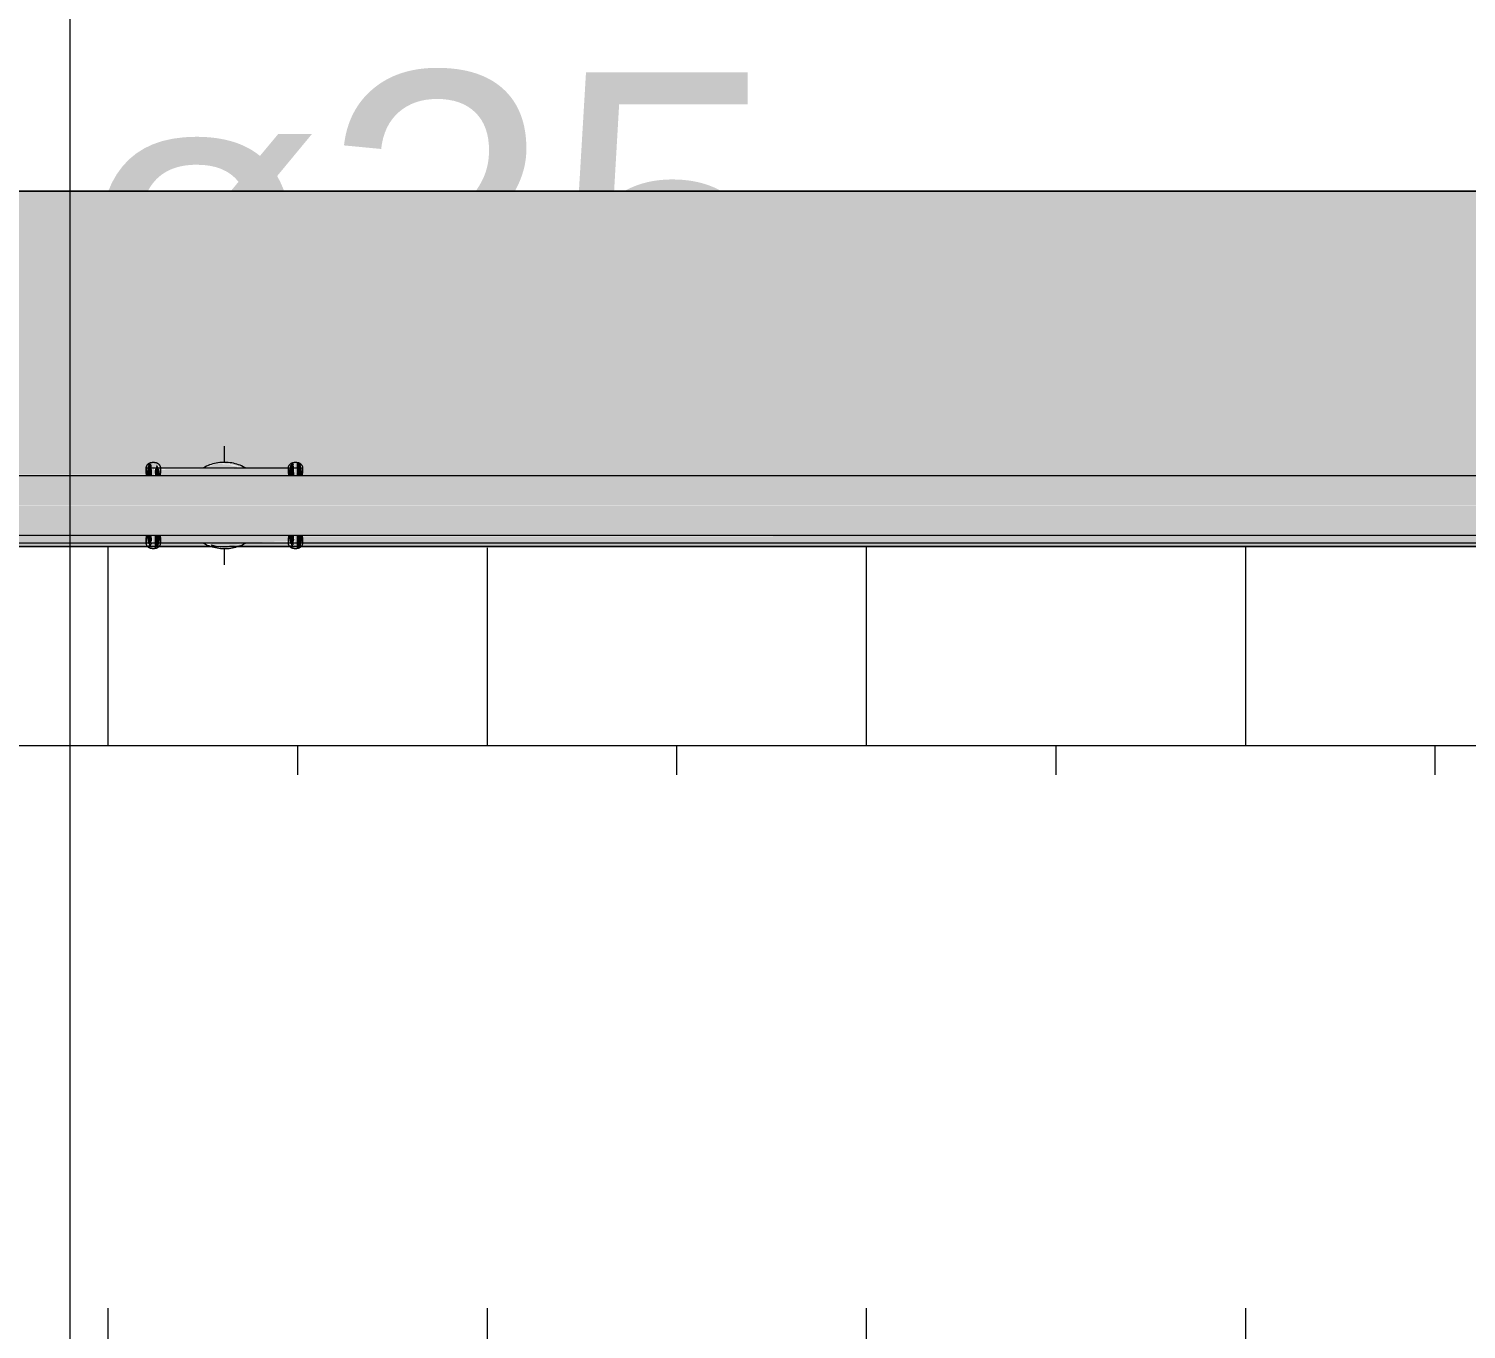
# Model space of a CAD drawing. Header units: metres. Extents: x 149 to 429, y -3 to 162.
# Drawn here: x 235.567 to 236.173, y 100.394 to 100.943 of the extents above; entities that cross this region are included whole.
import ezdxf

# ---------------------------------------------------------------- set-up
doc = ezdxf.new("R2010")
doc.units = ezdxf.units.M
doc.layers.add('1053_ARQ_BASE_MATADOURO_dwg', color=7, linetype='Continuous', lineweight=5, true_color=0x767676)
for name, color, linetype, lineweight in [('A-ANNO-DIMS', 7, 'Continuous', 5), ('A-ANNO-DIMS-50', 7, 'Continuous', 5), ('A-VISTA01', 7, 'Continuous', 20), ('A-WALL', 7, 'Continuous', 9), ('A_lay', 7, 'Continuous', 5), ('G-ANNO-SYMB', 7, 'Continuous', 5), ('G-ANNO-TEXT', 7, 'Continuous', 5), ('P-PIPE', 7, 'Continuous', 5), ('P-PIPE-CNTR', 7, 'Continuous', 5), ('P-PIPE-IDEN', 7, 'Continuous', 5)]:
    doc.layers.add(name, color=color, linetype=linetype, lineweight=lineweight)
doc.styles.add('Arial_25', font='arial.ttf', dxfattribs={"height": 0.125})
doc.styles.add('Century Gothic_2', font='GOTHIC.TTF', dxfattribs={"height": 0.05})
doc.styles.add('Century Gothic_B_1', font='GOTHICB.TTF', dxfattribs={"height": 0.15})
doc.dimstyles.new('Setores_1_mm', dxfattribs={"dimscale": 0.3048, "dimtxt": 0.052208, "dimasz": 0.520833, "dimexe": 0.393701, "dimexo": 0.246063, "dimgap": 0.287073, "dimtad": 1, "dimrnd": 0.01, "dimzin": 0, "dimdsep": 46, "dimtxsty": 'Century Gothic_2', "dimblk1": 'OBLIQUE', "dimblk2": 'OBLIQUE', "dimsah": 1, "dimcen": 0.09, "dimazin": 0, "dimtfac": 1, "dimtdec": 4, "dimtix": 1, "dimtmove": 0, "dimatfit": 3, "dimfxl": 1, "dimtvp": 1, "dimtolj": 1, "dimtzin": 0, "dimarcsym": 2})

# ---------------------------------------------------------------- blocks, each defined once
blk = doc.blocks.new('1053_ARQ_BASE_MATADOURO_dwg_arq geral tgov-4039641-SERINGA SUÍNOS')
at = {"layer": 'A_lay', "true_color": 0xaaaaaa}
h = blk.add_hatch(dxfattribs=at)
h.set_pattern_fill('FP_5', color=253, style=0, pattern_type=2)
h.set_pattern_definition([(0, (0, 0), (0, 0.16), []), (90, (0, 0), (-0.08, 0.16), [0.16, -0.16])])
h.paths.add_polyline_path([(25.49729, 17.03819), (27.04049, 17.0384), (27.04049, 17.03953), (27.04124, 17.04031), (27.04223, 17.0384), (27.04223, 17.03819), (27.04338, 17.03819), (27.04418, 17.03962), (27.0455, 17.03819), (27.06567, 17.0384), (27.06751, 17.03962), (27.07362, 17.04031), (27.08171, 17.03819), (27.10049, 17.0384), (27.10049, 17.03953), (27.10223, 17.04059), (27.10223, 17.03819), (27.10323, 17.0384), (27.10323, 17.04059), (27.10496, 17.03954), (27.10499, 17.03926), (27.1055, 17.03819), (29.07273, 17.03872), (29.07298, 17.0403), (29.07523, 17.04216), (29.07773, 17.04009), (29.09953, 17.04009), (29.09953, 17.03819), (29.25019, 17.03819), (29.25011, 17.04568), (29.23948, 17.06673), (29.23891, 17.12036), (29.24207, 17.12036), (29.24261, 17.07018), (29.25319, 17.04729), (29.25356, 17.03819), (29.25521, 17.03819), (29.25551, 17.03944), (29.25766, 17.04069), (29.26016, 17.03983), (29.27288, 17.04037), (29.27858, 17.04598), (29.29822, 17.04619), (29.30621, 17.03819), (29.3459, 17.03819), (29.3459, 17.53815), (29.30445, 17.53789), (29.29833, 17.53185), (29.27869, 17.53165), (29.27223, 17.53815), (29.25902, 17.53784), (29.25863, 17.53742), (29.25516, 17.53815), (29.07773, 17.53775), (29.0752, 17.5357), (29.07225, 17.53815), (27.10449, 17.53759), (27.10323, 17.53759), (27.10323, 17.53815), (27.10182, 17.53815), (27.10124, 17.53753), (27.10046, 17.53815), (27.07412, 17.53783), (27.07273, 17.53725), (27.06584, 17.53815), (27.04468, 17.53815), (27.04323, 17.53725), (27.04323, 17.53815), (27.04182, 17.53815), (27.04124, 17.53753), (27.04046, 17.53815), (24.50561, 17.53794), (24.50476, 17.53759), (24.5037, 17.53725), (24.50323, 17.5373), (24.50168, 17.53799), (24.50103, 17.53775), (24.50046, 17.53815), (24.47574, 17.53791), (24.47087, 17.53754), (24.46538, 17.53815), (24.44468, 17.53815), (24.44323, 17.53754), (24.44323, 17.53815), (24.44223, 17.53773), (24.44209, 17.53754), (24.43974, 17.53815), (21.90449, 17.53759), (21.90323, 17.53759), (21.90323, 17.53815), (21.90182, 17.53815), (21.90124, 17.53753), (21.90046, 17.53815), (21.87431, 17.53791), (21.87273, 17.53725), (21.86749, 17.53815), (21.84468, 17.53815), (21.84323, 17.53725), (21.84323, 17.53815), (21.84182, 17.53815), (21.84124, 17.53753), (21.84046, 17.53815), (19.87273, 17.53775), (19.8702, 17.5357), (19.86773, 17.53775), (19.67273, 17.53815), (19.67273, 17.03819), (19.84593, 17.03819), (19.84593, 17.04009), (19.86773, 17.04009), (19.87023, 17.04216), (19.87273, 17.04009), (19.87273, 17.03819), (21.84049, 17.0384), (21.84049, 17.03953), (21.84124, 17.04031), (21.84223, 17.0384), (21.84242, 17.03819), (21.84338, 17.03819), (21.84418, 17.03962), (21.8455, 17.03819), (21.86567, 17.0384), (21.86751, 17.03962), (21.87362, 17.04031), (21.88171, 17.03819), (21.90049, 17.0384), (21.90049, 17.03953), (21.90223, 17.04059), (21.90223, 17.03819), (21.90323, 17.0384), (21.90333, 17.04056), (21.90496, 17.03954), (21.90499, 17.03926), (21.9055, 17.03819), (24.43879, 17.03819), (24.44046, 17.04029), (24.44266, 17.03984), (24.44373, 17.03881), (24.44418, 17.03962), (24.4455, 17.03819), (24.46435, 17.0384), (24.46599, 17.03926), (24.47498, 17.0403), (24.48602, 17.03819), (24.50049, 17.0384), (24.50046, 17.03949), (24.50333, 17.04059), (24.50411, 17.04035), (24.50572, 17.03965), (24.50673, 17.03819), (25.46683, 17.03819)])
h.paths.add_polyline_path([(19.87204, 17.03819), (19.87191, 17.03861), (19.87167, 17.03856)])
at = {"layer": 'A-VISTA01', "color": 253, "true_color": 0xaaaaaa}
for p, q in [((27.04065, 17.53815), (24.50569, 17.53815)), ((27.04323, 17.53815), (27.04182, 17.53815)), ((27.06783, 17.53815), (27.04468, 17.53815)), ((27.10065, 17.53815), (27.0749, 17.53815)), ((27.10323, 17.53815), (27.10182, 17.53815)), ((29.07273, 17.53815), (27.10486, 17.53815))]:
    blk.add_line(p, q, dxfattribs=at)
at = {"layer": 'A-VISTA01', "color": 253, "true_color": 0xaaaaaa, "flags": 128}
blk.add_lwpolyline([(19.37273, 17.68815), (29.3459, 17.68815), (29.3459, 17.53815), (29.3047, 17.53815)], dxfattribs=at)
blk = doc.blocks.new('1053_ARQ_BASE_MATADOURO_dwg-3625622-SERINGA SUÍNOS')
blk.add_blockref('1053_ARQ_BASE_MATADOURO_dwg_arq geral tgov-4039641-SERINGA SUÍNOS', (130.20979, 83.18603))
blk = doc.blocks.new('DIMBLOCK47-SERINGA SUÍNOS')
at = {"layer": 'A-ANNO-DIMS-50'}
for p, q in [((233.04911, 101.10493), (233.04911, 101.22493)), ((237.906, 101.10493), (237.906, 101.14218)), ((233.04911, 101.10493), (237.906, 101.10493)), ((233.04911, 101.10493), (233.04911, 100.81648)), ((237.906, 101.10493), (237.906, 100.98493))]:
    blk.add_line(p, q, dxfattribs=at)
at = {"layer": 'A-ANNO-DIMS-50', "lineweight": 25}
for p, q in [((233.04911, 101.10493), (233.12849, 101.1843)), ((237.906, 101.10493), (237.98537, 101.1843)), ((233.04911, 101.10493), (232.96974, 101.02555)), ((237.906, 101.10493), (237.82662, 101.02555))]:
    blk.add_line(p, q, dxfattribs=at)
at = {"layer": 'A-ANNO-DIMS-50', "color": 0, "insert": (235.36733, 101.25651), "char_height": 0.05, "width": 0.2645226, "attachment_point": 1, "line_spacing_factor": 0.984502, "style": 'Century Gothic_2'}
blk.add_mtext('4,86 m', dxfattribs=at)
blk = doc.blocks.new('_Oblique')
at = {"color": 0, "linetype": 'ByBlock', "lineweight": -2}
blk.add_line((-0.5, -0.5), (0.5, 0.5), dxfattribs=at)

msp = doc.modelspace()

# ---------------------------------------------------------------- hatches: boundary and pattern name
at = {"layer": 'A-WALL', "true_color": 0xffd4aa, "transparency": 33554483}
h = msp.add_hatch(color=41, dxfattribs=at)
h.paths.add_polyline_path([(233.08311, 100.72568), (235.61611, 100.72608), (235.61611, 100.72898), (233.08311, 100.72848), (233.08305, 100.72568)])
h.paths.add_polyline_path([(235.68791, 100.72568), (237.64911, 100.72615), (237.64911, 100.72898), (235.68211, 100.72848), (235.68188, 100.72578), (235.68263, 100.72568)])
h.paths.add_polyline_path([(230.40585, 100.72568), (230.41611, 100.72608), (230.41611, 100.72898), (228.44911, 100.72897), (228.44911, 100.72568), (230.40357, 100.72568)])
h.paths.add_polyline_path([(228.42231, 100.72568), (228.42231, 100.75918), (228.44411, 100.75918), (228.44661, 100.76126), (228.44911, 100.75918), (228.44911, 100.75398), (230.41611, 100.75449), (230.41634, 100.75718), (230.41688, 100.7575), (230.41688, 100.75862), (230.41762, 100.75941), (230.41861, 100.7575), (230.4188, 100.75718), (230.4197, 100.75718), (230.42057, 100.75872), (230.42211, 100.75718), (230.44206, 100.7575), (230.44389, 100.75872), (230.45, 100.75941), (230.4581, 100.75718), (230.47688, 100.7575), (230.47688, 100.75862), (230.47861, 100.75968), (230.47861, 100.75718), (230.47961, 100.7575), (230.47971, 100.75966), (230.48134, 100.75864), (230.48137, 100.75835), (230.48188, 100.75718), (230.48211, 100.75665), (230.48211, 100.75398), (233.01511, 100.75449), (233.01511, 100.75718), (233.01684, 100.75939), (233.01904, 100.75894), (233.02011, 100.75791), (233.02057, 100.75872), (233.02211, 100.75718), (233.04073, 100.7575), (233.04243, 100.75836), (233.05136, 100.75939), (233.06241, 100.75728), (233.07688, 100.7575), (233.07684, 100.75859), (233.07971, 100.75968), (233.08049, 100.75945), (233.08211, 100.75873), (233.08311, 100.75613), (233.08311, 100.75398), (235.61611, 100.75449), (235.61634, 100.75718), (235.61688, 100.7575), (235.61688, 100.75862), (235.61762, 100.75941), (235.61861, 100.7575), (235.61861, 100.75718), (235.6197, 100.75718), (235.62057, 100.75872), (235.62211, 100.75718), (235.64206, 100.7575), (235.64389, 100.75872), (235.65, 100.75941), (235.6581, 100.75718), (235.67688, 100.7575), (235.67688, 100.75862), (235.67861, 100.75968), (235.67861, 100.75718), (235.67961, 100.7575), (235.67961, 100.75968), (235.68134, 100.75864), (235.68137, 100.75835), (235.68188, 100.75718), (235.68211, 100.75665), (235.68211, 100.75398), (237.64911, 100.754), (237.64936, 100.7594), (237.65161, 100.76126), (237.65411, 100.75918), (237.67591, 100.75918), (237.67591, 100.75398), (237.82661, 100.75398), (237.82649, 100.76478), (237.81586, 100.78583), (237.81586, 100.83947), (237.81846, 100.83946), (237.81899, 100.78927), (237.82956, 100.76739), (237.82995, 100.75398), (237.83154, 100.75401), (237.83154, 100.75728), (237.83318, 100.75949), (237.83543, 100.759), (237.83552, 100.75892), (237.84926, 100.75947), (237.85497, 100.76508), (237.8746, 100.76529), (237.88843, 100.75135), (237.88864, 100.73172), (237.88256, 100.72568), (237.906, 100.72623), (237.906, 100.87418), (227.80599, 100.87418), (227.82326, 100.72568), (228.40862, 100.72568)])
h.paths.add_polyline_path([(233.01517, 100.72568), (233.01511, 100.72632), (233.01511, 100.72898), (230.48211, 100.72848), (230.48188, 100.72578), (233.01511, 100.72568)])
h.paths.add_polyline_path([(237.78946, 100.72568), (237.83154, 100.72568), (237.83127, 100.72898), (237.67591, 100.72897), (237.67591, 100.72568), (237.72854, 100.72568)])
h.paths.add_polyline_path([(237.64962, 100.72568), (237.64932, 100.72616), (237.64959, 100.72573)])
h.paths.add_polyline_path([(235.61961, 100.72568), (235.61961, 100.72578), (235.61902, 100.72568)])
h.paths.add_polyline_path([(237.83467, 100.75728), (237.83425, 100.75797), (237.83466, 100.75728)])
h = msp.add_hatch(color=41, dxfattribs=at)
h.paths.add_polyline_path([(227.8995, 100.72418), (228.42231, 100.72475), (228.42231, 100.72568), (227.82308, 100.72568), (227.82326, 100.72418), (227.87644, 100.72418)])
h.paths.add_polyline_path([(233.22087, 100.72418), (235.61685, 100.72462), (235.61634, 100.72568), (233.08305, 100.72568), (233.08241, 100.72418), (233.19041, 100.72418)])
h.paths.add_polyline_path([(237.88108, 100.72418), (237.906, 100.72418), (237.906, 100.72568), (237.88228, 100.72541), (237.88156, 100.72468)])
h.paths.add_polyline_path([(237.83154, 100.72418), (237.83246, 100.72418), (237.83154, 100.72568), (237.67591, 100.72568), (237.67591, 100.72418), (237.81991, 100.72418)])
h.paths.add_polyline_path([(228.44911, 100.72418), (230.41685, 100.72462), (230.41634, 100.72568), (228.44911, 100.72516), (228.44911, 100.72475)])
h.paths.add_polyline_path([(237.65072, 100.72418), (237.65087, 100.72418), (237.65022, 100.72486)])
h.paths.add_polyline_path([(237.63717, 100.72418), (237.64911, 100.72418), (237.64911, 100.72568), (235.68134, 100.72547), (235.68138, 100.72418), (237.60671, 100.72418)])
h.paths.add_polyline_path([(230.41821, 100.72418), (230.41961, 100.72462), (230.41961, 100.72568), (230.41861, 100.72547), (230.41829, 100.72427)])
h.paths.add_polyline_path([(230.42211, 100.72418), (230.44364, 100.72438), (230.44013, 100.72568), (230.42134, 100.72547), (230.42138, 100.72418)])
h.paths.add_polyline_path([(233.07688, 100.72418), (233.07685, 100.72462), (233.07634, 100.72568), (233.05749, 100.72547), (233.05585, 100.72462), (233.05646, 100.72418), (233.07684, 100.72418)])
h.paths.add_polyline_path([(230.46428, 100.72418), (230.47685, 100.72462), (230.47634, 100.72568), (230.45554, 100.72528), (230.45317, 100.72418), (230.46118, 100.72418)])
h.paths.add_polyline_path([(235.67821, 100.72418), (235.67961, 100.72475), (235.67961, 100.72568), (235.67861, 100.72541), (235.67826, 100.72425)])
h.paths.add_polyline_path([(230.47961, 100.72418), (230.47961, 100.72568), (230.47861, 100.72541), (230.47861, 100.72418)])
h.paths.add_polyline_path([(235.67703, 100.72418), (235.67685, 100.72462), (235.67634, 100.72568), (235.65554, 100.72528), (235.65317, 100.72418), (235.67688, 100.72418)])
h.paths.add_polyline_path([(230.48138, 100.72418), (233.01611, 100.72424), (233.01511, 100.72568), (230.48134, 100.72547), (230.48134, 100.72418)])
h.paths.add_polyline_path([(235.64387, 100.72418), (235.64364, 100.72438), (235.64013, 100.72568), (235.62134, 100.72547), (235.62138, 100.72418), (235.6435, 100.72418)])
h.paths.add_polyline_path([(235.61821, 100.72418), (235.61961, 100.72475), (235.61961, 100.72568), (235.61861, 100.72547), (235.61829, 100.72427)])
h.paths.add_polyline_path([(233.04389, 100.72418), (233.04176, 100.72473), (233.04013, 100.72568), (233.02134, 100.72547), (233.02138, 100.72418), (233.04356, 100.72418)])
h.paths.add_polyline_path([(233.01892, 100.72418), (233.01961, 100.72462), (233.01907, 100.72438)])
at = {"layer": 'P-PIPE', "true_color": 0x7f7f7f}
h = msp.add_hatch(color=8, dxfattribs=at)
h.paths.add_polyline_path([(235.65745, 100.75398), (235.67634, 100.75435), (235.67623, 100.75718), (235.62159, 100.75665), (235.62188, 100.75399), (235.64512, 100.75398)])
h.paths.add_polyline_path([(235.61634, 100.75398), (235.61634, 100.75435), (235.61611, 100.75398)])
h.paths.add_polyline_path([(235.68211, 100.75398), (235.68188, 100.75718), (235.68159, 100.75665), (235.68188, 100.75398)])
h.paths.add_polyline_path([(235.67961, 100.75435), (235.67936, 100.75718), (235.67861, 100.75665), (235.67861, 100.75435)])
h.paths.add_polyline_path([(235.61961, 100.75435), (235.61936, 100.75718), (235.61861, 100.75665), (235.61861, 100.75435)])
for points in [[(235.61634, 100.75398), (235.61861, 100.75435), (235.61839, 100.75859), (235.61762, 100.75941), (235.61685, 100.75835), (235.61648, 100.75609), (235.61634, 100.75435)], [(235.6212, 100.75398), (235.62188, 100.75435), (235.62134, 100.7575), (235.62057, 100.75872), (235.61961, 100.75609), (235.61986, 100.75398)], [(235.67635, 100.75398), (235.67861, 100.75435), (235.67839, 100.75859), (235.67762, 100.75941), (235.67685, 100.75835), (235.67648, 100.75609), (235.67634, 100.75398)], [(235.67861, 100.75835), (235.67817, 100.75941), (235.67782, 100.7592), (235.67839, 100.75859)], [(235.67961, 100.75398), (235.68188, 100.75435), (235.68134, 100.75864), (235.68087, 100.75934), (235.67961, 100.75934), (235.67961, 100.75435)], [(235.61765, 100.72427), (235.61861, 100.72687), (235.61836, 100.72898), (235.61635, 100.72861), (235.61681, 100.72556), (235.61719, 100.72498)], [(235.61762, 100.72356), (235.61861, 100.72547), (235.61834, 100.72547), (235.61743, 100.72462), (235.61685, 100.72462), (235.61703, 100.72418)], [(235.61961, 100.72861), (235.6195, 100.72898), (235.61861, 100.72861)], [(235.61961, 100.72328), (235.62137, 100.72462), (235.62175, 100.72687), (235.62187, 100.72898), (235.61961, 100.72861), (235.61961, 100.72418)], [(235.64911, 100.72328), (235.65466, 100.725), (235.65649, 100.72578), (235.64911, 100.7256), (235.64911, 100.72578), (235.64284, 100.72522), (235.64758, 100.72392)], [(235.64726, 100.72405), (235.64328, 100.72509), (235.64364, 100.72438), (235.64502, 100.72418), (235.64589, 100.72413)], [(235.64751, 100.72356), (235.64726, 100.72405), (235.64732, 100.72364)], [(235.67765, 100.72425), (235.67861, 100.72687), (235.67836, 100.72898), (235.67634, 100.72861), (235.67688, 100.72547), (235.67719, 100.72497)], [(235.67762, 100.72356), (235.67861, 100.72547), (235.67834, 100.72547), (235.67742, 100.72462), (235.67685, 100.72462), (235.67703, 100.72418)], [(235.67961, 100.72328), (235.68134, 100.72433), (235.68137, 100.72462), (235.68175, 100.72687), (235.68187, 100.72898), (235.67961, 100.72861), (235.67961, 100.72362)]]:
    msp.add_hatch(color=8, dxfattribs=at).paths.add_polyline_path(points)
h = msp.add_hatch(color=8, dxfattribs=at)
h.paths.add_polyline_path([(235.65266, 100.75859), (235.64911, 100.75968), (235.64911, 100.75913), (235.65213, 100.75867)])
h.paths.add_polyline_path([(235.64911, 100.75718), (235.65538, 100.75774), (235.65008, 100.75885), (235.64556, 100.75905), (235.64268, 100.75791), (235.64173, 100.75718), (235.64911, 100.75724), (235.65041, 100.75779)])
at = {"layer": 'P-PIPE', "true_color": 0xc0c0c0}
h = msp.add_hatch(color=9, dxfattribs=at)
h.paths.add_polyline_path([(235.71836, 100.74148), (237.82003, 100.7415), (237.81998, 100.74701), (237.82668, 100.74708), (237.82649, 100.75398), (233.08241, 100.75355), (233.08241, 100.74148), (235.68791, 100.74148)])
h.paths.add_polyline_path([(237.82978, 100.74691), (237.83154, 100.74707), (237.83154, 100.75398), (237.82971, 100.75356), (237.82977, 100.74773)])
msp.add_hatch(color=9, dxfattribs=at).paths.add_polyline_path([(233.08241, 100.72898), (237.83154, 100.72947), (237.83154, 100.73533), (237.8299, 100.73523), (237.82995, 100.73111), (237.82685, 100.73111), (237.82649, 100.73507), (237.8201, 100.73528), (237.81991, 100.74148), (233.08241, 100.74147), (233.08241, 100.72899)])
at = {"layer": 'P-PIPE', "true_color": 0x7f7f7f}
h = msp.add_hatch(color=8, dxfattribs=at)
h.paths.add_polyline_path([(235.65745, 100.72578), (235.67663, 100.72632), (235.67634, 100.72898), (235.62188, 100.72861), (235.62199, 100.72578), (235.65317, 100.72578)])
h.paths.add_polyline_path([(235.61636, 100.72578), (235.61666, 100.72632), (235.61611, 100.72632), (235.61611, 100.72578)])
h.paths.add_polyline_path([(235.61961, 100.72578), (235.61961, 100.72861), (235.61861, 100.72861), (235.61886, 100.72578), (235.61936, 100.72578)])
h.paths.add_polyline_path([(235.67961, 100.72578), (235.67961, 100.72861), (235.67861, 100.72861), (235.67886, 100.72578), (235.67936, 100.72578)])
h.paths.add_polyline_path([(235.68211, 100.72578), (235.68158, 100.72631), (235.68199, 100.72578)])

# ---------------------------------------------------------------- linework, layer by layer
at = {"layer": 'A-WALL', "color": 253, "true_color": 0xaaaaaa}
for p, q in [((237.906, 100.87418), (227.80599, 100.87418)), ((227.82308, 100.72568), (237.906, 100.72568)), ((227.82326, 100.72418), (237.906, 100.72418))]:
    msp.add_line(p, q, dxfattribs=at)
at = {"layer": 'P-PIPE'}
for p, q in [((235.68211, 100.75718), (235.61611, 100.75718)), ((235.61611, 100.75718), (235.61611, 100.75409)), ((235.61961, 100.75968), (235.61861, 100.75968)), ((235.61961, 100.75968), (235.61861, 100.75968)), ((235.67961, 100.75968), (235.67861, 100.75968)), ((235.67961, 100.75968), (235.67861, 100.75968)), ((235.68211, 100.75409), (235.68211, 100.75718)), ((237.82661, 100.75398), (233.08052, 100.75398)), ((233.08063, 100.72898), (237.83293, 100.72898)), ((235.61611, 100.72888), (235.61611, 100.72578)), ((235.61611, 100.72578), (235.68211, 100.72578)), ((235.68211, 100.72578), (235.68211, 100.72888)), ((235.61861, 100.72328), (235.61961, 100.72328)), ((235.61861, 100.72328), (235.61961, 100.72328)), ((235.67861, 100.72328), (235.67961, 100.72328)), ((235.67861, 100.72328), (235.67961, 100.72328))]:
    msp.add_line(p, q, dxfattribs=at)
at = {"layer": 'P-PIPE', "flags": 128}
for points in [[(235.61611, 100.75718), (235.61611, 100.75728), (235.61612, 100.75738), (235.61613, 100.75748), (235.61614, 100.75758), (235.61616, 100.75768), (235.61618, 100.75778), (235.61621, 100.75788), (235.61624, 100.75797), (235.61627, 100.75807), (235.61631, 100.75816), (235.61635, 100.75825), (235.61639, 100.75834), (235.61644, 100.75843), (235.61649, 100.75851), (235.61655, 100.7586), (235.6166, 100.75868), (235.61667, 100.75876), (235.61673, 100.75883), (235.6168, 100.75891), (235.61687, 100.75898), (235.61694, 100.75905), (235.61702, 100.75911), (235.6171, 100.75917), (235.61718, 100.75923), (235.61726, 100.75929), (235.61734, 100.75934), (235.61743, 100.75939), (235.61752, 100.75943), (235.61761, 100.75948), (235.6177, 100.75951), (235.6178, 100.75955), (235.61789, 100.75958), (235.61799, 100.75961), (235.61809, 100.75963), (235.61819, 100.75965), (235.61828, 100.75966), (235.61838, 100.75967), (235.61848, 100.75968), (235.61858, 100.75968), (235.61861, 100.75968)], [(235.61611, 100.75718), (235.61611, 100.75728), (235.61612, 100.75738), (235.61613, 100.75748), (235.61614, 100.75758), (235.61616, 100.75768), (235.61618, 100.75778), (235.61621, 100.75788), (235.61624, 100.75797), (235.61627, 100.75807), (235.61631, 100.75816), (235.61635, 100.75825), (235.61639, 100.75834), (235.61644, 100.75843), (235.61649, 100.75851), (235.61655, 100.7586), (235.6166, 100.75868), (235.61667, 100.75876), (235.61673, 100.75883), (235.6168, 100.75891)], [(235.61611, 100.75502), (235.61611, 100.75533), (235.61611, 100.75562), (235.61611, 100.75588), (235.61611, 100.75612), (235.61611, 100.75633), (235.61611, 100.75653), (235.61611, 100.75669), (235.61611, 100.75684), (235.61611, 100.75696), (235.61611, 100.75705), (235.61611, 100.75712), (235.61611, 100.75716), (235.61611, 100.75718)], [(235.61611, 100.75718), (235.61611, 100.75717), (235.61611, 100.75713), (235.61611, 100.75707), (235.61611, 100.75698), (235.61611, 100.75687), (235.61611, 100.75673), (235.61611, 100.75657), (235.61611, 100.75639), (235.61611, 100.75618), (235.61611, 100.75594), (235.61611, 100.75569), (235.61611, 100.75541), (235.61611, 100.75511), (235.61611, 100.75479), (235.61611, 100.75444), (235.61611, 100.75408)], [(235.61761, 100.75948), (235.6177, 100.75951), (235.6178, 100.75955), (235.61789, 100.75958), (235.61799, 100.75961), (235.61809, 100.75963), (235.61819, 100.75965), (235.61828, 100.75966), (235.61838, 100.75967), (235.61848, 100.75968), (235.61858, 100.75968), (235.61861, 100.75968)], [(235.61961, 100.75968), (235.61971, 100.75968), (235.61981, 100.75968), (235.61991, 100.75967), (235.62001, 100.75965), (235.62011, 100.75963), (235.6202, 100.75961), (235.6203, 100.75959), (235.6204, 100.75956), (235.62049, 100.75952), (235.62058, 100.75949), (235.62068, 100.75945), (235.62076, 100.7594), (235.62085, 100.75935), (235.62094, 100.7593), (235.62102, 100.75925), (235.6211, 100.75919), (235.62118, 100.75913), (235.62126, 100.75906), (235.62133, 100.759), (235.6214, 100.75893), (235.62147, 100.75885), (235.62154, 100.75878), (235.6216, 100.7587), (235.62166, 100.75862), (235.62171, 100.75854), (235.62177, 100.75845), (235.62182, 100.75836), (235.62186, 100.75827), (235.6219, 100.75818), (235.62194, 100.75809), (235.62197, 100.758), (235.62201, 100.7579), (235.62203, 100.7578), (235.62205, 100.75771), (235.62207, 100.75761), (235.62209, 100.75751), (235.6221, 100.75741), (235.62211, 100.75731), (235.62211, 100.75721), (235.62211, 100.75718)], [(235.61961, 100.75968), (235.61971, 100.75968), (235.61981, 100.75968), (235.61991, 100.75967), (235.62001, 100.75965), (235.62011, 100.75963), (235.6202, 100.75961), (235.6203, 100.75959), (235.6204, 100.75956), (235.62049, 100.75952), (235.62058, 100.75949), (235.62068, 100.75945), (235.62076, 100.7594), (235.62085, 100.75935), (235.62094, 100.7593), (235.62102, 100.75925), (235.6211, 100.75919), (235.62118, 100.75913), (235.62126, 100.75906), (235.62133, 100.759), (235.6214, 100.75893), (235.62147, 100.75885), (235.62154, 100.75878), (235.6216, 100.7587), (235.62166, 100.75862), (235.62171, 100.75854), (235.62177, 100.75845), (235.62182, 100.75836), (235.62186, 100.75827), (235.6219, 100.75818), (235.62194, 100.75809), (235.62197, 100.758), (235.62201, 100.7579), (235.62203, 100.7578), (235.62205, 100.75771), (235.62207, 100.75761), (235.62209, 100.75751), (235.6221, 100.75741), (235.62211, 100.75731), (235.62211, 100.75721)], [(235.62211, 100.75398), (235.62211, 100.75435), (235.62211, 100.7547), (235.62211, 100.75502), (235.62211, 100.75533), (235.62211, 100.75562), (235.62211, 100.75588), (235.62211, 100.75612), (235.62211, 100.75633), (235.62211, 100.75653), (235.62211, 100.75669), (235.62211, 100.75684), (235.62211, 100.75696), (235.62211, 100.75705), (235.62211, 100.75712), (235.62211, 100.75716), (235.62211, 100.75718)], [(235.62211, 100.75718), (235.62211, 100.75717), (235.62211, 100.75713), (235.62211, 100.75707), (235.62211, 100.75698), (235.62211, 100.75687), (235.62211, 100.75673), (235.62211, 100.75657), (235.62211, 100.75639), (235.62211, 100.75618), (235.62211, 100.75594), (235.62211, 100.75569), (235.62211, 100.75541), (235.62211, 100.75511)], [(235.65832, 100.75718), (235.65769, 100.75754), (235.65704, 100.75787), (235.65638, 100.75817), (235.65571, 100.75845), (235.65502, 100.7587), (235.65433, 100.75892), (235.65363, 100.75911), (235.65292, 100.75928), (235.6522, 100.75942), (235.65148, 100.75953), (235.65076, 100.75961), (235.65003, 100.75966), (235.64931, 100.75968), (235.64858, 100.75968), (235.64785, 100.75964), (235.64713, 100.75958), (235.6464, 100.75948), (235.64569, 100.75936), (235.64498, 100.75921), (235.64427, 100.75903), (235.64357, 100.75882), (235.64288, 100.75859), (235.6422, 100.75832), (235.64154, 100.75803), (235.64088, 100.75772), (235.64024, 100.75738)], [(235.65832, 100.75718), (235.65769, 100.75754), (235.65704, 100.75787), (235.65638, 100.75817), (235.65571, 100.75845), (235.65502, 100.7587), (235.65433, 100.75892), (235.65363, 100.75911), (235.65292, 100.75928), (235.6522, 100.75942), (235.65148, 100.75953), (235.65076, 100.75961), (235.65003, 100.75966), (235.64931, 100.75968), (235.64858, 100.75968), (235.64785, 100.75964), (235.64713, 100.75958), (235.6464, 100.75948), (235.64569, 100.75936), (235.64498, 100.75921), (235.64427, 100.75903), (235.64357, 100.75882), (235.64288, 100.75859), (235.6422, 100.75832), (235.64154, 100.75803), (235.64088, 100.75772), (235.64024, 100.75738)], [(235.67611, 100.75718), (235.67611, 100.75728), (235.67612, 100.75738), (235.67613, 100.75748), (235.67614, 100.75758), (235.67616, 100.75768), (235.67618, 100.75778), (235.67621, 100.75788), (235.67624, 100.75797), (235.67627, 100.75807), (235.67631, 100.75816), (235.67635, 100.75825), (235.67639, 100.75834), (235.67644, 100.75843), (235.67649, 100.75851), (235.67655, 100.7586), (235.6766, 100.75868), (235.67667, 100.75876), (235.67673, 100.75883), (235.6768, 100.75891), (235.67687, 100.75898), (235.67694, 100.75905), (235.67702, 100.75911), (235.6771, 100.75917), (235.67718, 100.75923), (235.67726, 100.75929), (235.67734, 100.75934), (235.67743, 100.75939), (235.67752, 100.75943), (235.67761, 100.75948), (235.6777, 100.75951), (235.6778, 100.75955), (235.67789, 100.75958), (235.67799, 100.75961), (235.67809, 100.75963), (235.67819, 100.75965), (235.67828, 100.75966), (235.67838, 100.75967), (235.67848, 100.75968), (235.67858, 100.75968), (235.67861, 100.75968)], [(235.67611, 100.75718), (235.67611, 100.75728), (235.67612, 100.75738), (235.67613, 100.75748), (235.67614, 100.75758), (235.67616, 100.75768), (235.67618, 100.75778), (235.67621, 100.75788), (235.67624, 100.75797), (235.67627, 100.75807), (235.67631, 100.75816), (235.67635, 100.75825), (235.67639, 100.75834), (235.67644, 100.75843), (235.67649, 100.75851), (235.67655, 100.7586), (235.6766, 100.75868), (235.67667, 100.75876), (235.67673, 100.75883), (235.6768, 100.75891)], [(235.67611, 100.75502), (235.67611, 100.75533), (235.67611, 100.75562), (235.67611, 100.75588), (235.67611, 100.75612), (235.67611, 100.75633), (235.67611, 100.75653), (235.67611, 100.75669), (235.67611, 100.75684), (235.67611, 100.75696), (235.67611, 100.75705), (235.67611, 100.75712), (235.67611, 100.75716), (235.67611, 100.75718)], [(235.67611, 100.75718), (235.67611, 100.75717), (235.67611, 100.75713), (235.67611, 100.75707), (235.67611, 100.75698), (235.67611, 100.75687), (235.67611, 100.75673), (235.67611, 100.75657), (235.67611, 100.75639), (235.67611, 100.75618), (235.67611, 100.75594), (235.67611, 100.75569), (235.67611, 100.75541), (235.67611, 100.75511), (235.67611, 100.75479), (235.67611, 100.75444), (235.67611, 100.75408)], [(235.67761, 100.75948), (235.6777, 100.75951), (235.6778, 100.75955), (235.67789, 100.75958), (235.67799, 100.75961), (235.67809, 100.75963), (235.67819, 100.75965), (235.67828, 100.75966), (235.67838, 100.75967), (235.67848, 100.75968), (235.67858, 100.75968), (235.67861, 100.75968)], [(235.67961, 100.75968), (235.67971, 100.75968), (235.67981, 100.75968), (235.67991, 100.75967), (235.68001, 100.75965), (235.68011, 100.75963), (235.6802, 100.75961), (235.6803, 100.75959), (235.6804, 100.75956), (235.68049, 100.75952), (235.68058, 100.75949), (235.68068, 100.75945), (235.68076, 100.7594), (235.68085, 100.75935), (235.68094, 100.7593), (235.68102, 100.75925), (235.6811, 100.75919), (235.68118, 100.75913), (235.68126, 100.75906), (235.68133, 100.759), (235.6814, 100.75893), (235.68147, 100.75885), (235.68154, 100.75878), (235.6816, 100.7587), (235.68166, 100.75862), (235.68171, 100.75854), (235.68177, 100.75845), (235.68182, 100.75836), (235.68186, 100.75827), (235.6819, 100.75818), (235.68194, 100.75809), (235.68197, 100.758), (235.68201, 100.7579), (235.68203, 100.7578), (235.68205, 100.75771), (235.68207, 100.75761), (235.68209, 100.75751), (235.6821, 100.75741), (235.68211, 100.75731), (235.68211, 100.75721), (235.68211, 100.75718)], [(235.6814, 100.75893), (235.68147, 100.75885), (235.68154, 100.75878), (235.6816, 100.7587), (235.68166, 100.75862), (235.68171, 100.75854), (235.68177, 100.75845), (235.68182, 100.75836), (235.68186, 100.75827), (235.6819, 100.75818), (235.68194, 100.75809), (235.68197, 100.758), (235.68201, 100.7579), (235.68203, 100.7578), (235.68205, 100.75771), (235.68207, 100.75761), (235.68209, 100.75751), (235.6821, 100.75741), (235.68211, 100.75731), (235.68211, 100.75721)], [(235.68211, 100.75398), (235.68211, 100.75435), (235.68211, 100.7547), (235.68211, 100.75502), (235.68211, 100.75533), (235.68211, 100.75562), (235.68211, 100.75588), (235.68211, 100.75612), (235.68211, 100.75633), (235.68211, 100.75653), (235.68211, 100.75669), (235.68211, 100.75684), (235.68211, 100.75696), (235.68211, 100.75705), (235.68211, 100.75712), (235.68211, 100.75716), (235.68211, 100.75718)], [(235.68211, 100.75718), (235.68211, 100.75717), (235.68211, 100.75713), (235.68211, 100.75707), (235.68211, 100.75698), (235.68211, 100.75687), (235.68211, 100.75673), (235.68211, 100.75657), (235.68211, 100.75639), (235.68211, 100.75618), (235.68211, 100.75594), (235.68211, 100.75569), (235.68211, 100.75541), (235.68211, 100.75511)], [(235.61611, 100.72899), (235.61611, 100.72862), (235.61611, 100.72827), (235.61611, 100.72794), (235.61611, 100.72764), (235.61611, 100.72735), (235.61611, 100.72709), (235.61611, 100.72685), (235.61611, 100.72664), (235.61611, 100.72644), (235.61611, 100.72628), (235.61611, 100.72613), (235.61611, 100.72601), (235.61611, 100.72592), (235.61611, 100.72585), (235.61611, 100.7258), (235.61611, 100.72579)], [(235.61611, 100.72578), (235.61611, 100.7258), (235.61611, 100.72583), (235.61611, 100.7259), (235.61611, 100.72598), (235.61611, 100.7261), (235.61611, 100.72623), (235.61611, 100.7264), (235.61611, 100.72658), (235.61611, 100.72679), (235.61611, 100.72702), (235.61611, 100.72728), (235.61611, 100.72756), (235.61611, 100.72786)], [(235.61861, 100.72328), (235.61851, 100.72329), (235.61841, 100.72329), (235.61831, 100.7233), (235.61821, 100.72332), (235.61811, 100.72333), (235.61802, 100.72336), (235.61792, 100.72338), (235.61782, 100.72341), (235.61773, 100.72344), (235.61764, 100.72348), (235.61755, 100.72352), (235.61746, 100.72357), (235.61737, 100.72361), (235.61728, 100.72367), (235.6172, 100.72372), (235.61712, 100.72378), (235.61704, 100.72384), (235.61696, 100.7239), (235.61689, 100.72397), (235.61682, 100.72404), (235.61675, 100.72412), (235.61668, 100.72419), (235.61662, 100.72427), (235.61656, 100.72435), (235.61651, 100.72443), (235.61645, 100.72452), (235.61641, 100.72461), (235.61636, 100.7247), (235.61632, 100.72479), (235.61628, 100.72488), (235.61625, 100.72497), (235.61622, 100.72507), (235.61619, 100.72516), (235.61617, 100.72526), (235.61615, 100.72536), (235.61613, 100.72546), (235.61612, 100.72556), (235.61611, 100.72566), (235.61611, 100.72576), (235.61611, 100.72578)], [(235.61861, 100.72328), (235.61851, 100.72329), (235.61841, 100.72329), (235.61831, 100.7233), (235.61821, 100.72332), (235.61811, 100.72333), (235.61802, 100.72336), (235.61792, 100.72338), (235.61782, 100.72341), (235.61773, 100.72344), (235.61764, 100.72348), (235.61755, 100.72352), (235.61746, 100.72357), (235.61737, 100.72361), (235.61728, 100.72367), (235.6172, 100.72372), (235.61712, 100.72378), (235.61704, 100.72384), (235.61696, 100.7239), (235.61689, 100.72397), (235.61682, 100.72404), (235.61675, 100.72412), (235.61668, 100.72419), (235.61662, 100.72427), (235.61656, 100.72435), (235.61651, 100.72443), (235.61645, 100.72452), (235.61641, 100.72461), (235.61636, 100.7247), (235.61632, 100.72479), (235.61628, 100.72488), (235.61625, 100.72497), (235.61622, 100.72507), (235.61619, 100.72516), (235.61617, 100.72526), (235.61615, 100.72536), (235.61613, 100.72546), (235.61612, 100.72556), (235.61611, 100.72566), (235.61611, 100.72576)], [(235.62211, 100.72578), (235.62211, 100.72568), (235.6221, 100.72558), (235.62209, 100.72549), (235.62208, 100.72539), (235.62206, 100.72529), (235.62204, 100.72519), (235.62201, 100.72509), (235.62198, 100.725), (235.62195, 100.7249), (235.62191, 100.72481), (235.62187, 100.72472), (235.62183, 100.72463), (235.62178, 100.72454), (235.62173, 100.72446), (235.62167, 100.72437), (235.62162, 100.72429), (235.62155, 100.72421), (235.62149, 100.72414), (235.62142, 100.72406), (235.62135, 100.72399), (235.62128, 100.72392), (235.6212, 100.72386), (235.62112, 100.7238), (235.62104, 100.72374), (235.62096, 100.72368), (235.62088, 100.72363), (235.62079, 100.72358), (235.6207, 100.72353), (235.62061, 100.72349), (235.62052, 100.72345), (235.62042, 100.72342), (235.62033, 100.72339), (235.62023, 100.72336), (235.62013, 100.72334), (235.62004, 100.72332), (235.61994, 100.72331), (235.61984, 100.72329), (235.61974, 100.72329), (235.61964, 100.72328), (235.61961, 100.72328)], [(235.62211, 100.72578), (235.62211, 100.72568), (235.6221, 100.72558), (235.62209, 100.72549), (235.62208, 100.72539), (235.62206, 100.72529), (235.62204, 100.72519), (235.62201, 100.72509), (235.62198, 100.725), (235.62195, 100.7249), (235.62191, 100.72481), (235.62187, 100.72472), (235.62183, 100.72463), (235.62178, 100.72454), (235.62173, 100.72446), (235.62167, 100.72437), (235.62162, 100.72429), (235.62155, 100.72421), (235.62149, 100.72414), (235.62142, 100.72406), (235.62135, 100.72399), (235.62128, 100.72392), (235.6212, 100.72386), (235.62112, 100.7238), (235.62104, 100.72374), (235.62096, 100.72368), (235.62088, 100.72363), (235.62079, 100.72358), (235.6207, 100.72353), (235.62061, 100.72349), (235.62052, 100.72345), (235.62042, 100.72342), (235.62033, 100.72339), (235.62023, 100.72336), (235.62013, 100.72334), (235.62004, 100.72332), (235.61994, 100.72331)], [(235.62211, 100.72578), (235.62211, 100.7258), (235.62211, 100.72583), (235.62211, 100.7259), (235.62211, 100.72598), (235.62211, 100.7261), (235.62211, 100.72623), (235.62211, 100.7264), (235.62211, 100.72658), (235.62211, 100.72679), (235.62211, 100.72702), (235.62211, 100.72728), (235.62211, 100.72756), (235.62211, 100.72786), (235.62211, 100.72818), (235.62211, 100.72853), (235.62211, 100.72889)], [(235.62211, 100.72794), (235.62211, 100.72764), (235.62211, 100.72735), (235.62211, 100.72709), (235.62211, 100.72685), (235.62211, 100.72664), (235.62211, 100.72644), (235.62211, 100.72628), (235.62211, 100.72613), (235.62211, 100.72601), (235.62211, 100.72592), (235.62211, 100.72585), (235.62211, 100.7258), (235.62211, 100.72579)], [(235.6399, 100.72578), (235.64053, 100.72543), (235.64118, 100.7251), (235.64184, 100.7248), (235.64252, 100.72452), (235.6432, 100.72427), (235.64389, 100.72405), (235.64459, 100.72385), (235.6453, 100.72369), (235.64602, 100.72355), (235.64674, 100.72344), (235.64746, 100.72336), (235.64819, 100.72331), (235.64891, 100.72329), (235.64964, 100.72329), (235.65037, 100.72333), (235.65109, 100.72339), (235.65182, 100.72349), (235.65253, 100.72361), (235.65325, 100.72376), (235.65395, 100.72394), (235.65465, 100.72415), (235.65534, 100.72438), (235.65602, 100.72465), (235.65668, 100.72494), (235.65734, 100.72525), (235.65798, 100.72559)], [(235.6399, 100.72578), (235.64053, 100.72543), (235.64118, 100.7251), (235.64184, 100.7248), (235.64252, 100.72452), (235.6432, 100.72427), (235.64389, 100.72405), (235.64459, 100.72385), (235.6453, 100.72369), (235.64602, 100.72355), (235.64674, 100.72344), (235.64746, 100.72336), (235.64819, 100.72331), (235.64891, 100.72329), (235.64964, 100.72329), (235.65037, 100.72333), (235.65109, 100.72339), (235.65182, 100.72349), (235.65253, 100.72361), (235.65325, 100.72376), (235.65395, 100.72394), (235.65465, 100.72415), (235.65534, 100.72438), (235.65602, 100.72465), (235.65668, 100.72494), (235.65734, 100.72525), (235.65798, 100.72559)], [(235.67611, 100.72899), (235.67611, 100.72862), (235.67611, 100.72827), (235.67611, 100.72794), (235.67611, 100.72764), (235.67611, 100.72735), (235.67611, 100.72709), (235.67611, 100.72685), (235.67611, 100.72664), (235.67611, 100.72644), (235.67611, 100.72628), (235.67611, 100.72613), (235.67611, 100.72601), (235.67611, 100.72592), (235.67611, 100.72585), (235.67611, 100.7258), (235.67611, 100.72579)], [(235.67611, 100.72578), (235.67611, 100.7258), (235.67611, 100.72583), (235.67611, 100.7259), (235.67611, 100.72598), (235.67611, 100.7261), (235.67611, 100.72623), (235.67611, 100.7264), (235.67611, 100.72658), (235.67611, 100.72679), (235.67611, 100.72702), (235.67611, 100.72728), (235.67611, 100.72756), (235.67611, 100.72786)], [(235.67861, 100.72328), (235.67851, 100.72329), (235.67841, 100.72329), (235.67831, 100.7233), (235.67821, 100.72332), (235.67811, 100.72333), (235.67802, 100.72336), (235.67792, 100.72338), (235.67782, 100.72341), (235.67773, 100.72344), (235.67764, 100.72348), (235.67755, 100.72352), (235.67746, 100.72357), (235.67737, 100.72361), (235.67728, 100.72367), (235.6772, 100.72372), (235.67712, 100.72378), (235.67704, 100.72384), (235.67696, 100.7239), (235.67689, 100.72397), (235.67682, 100.72404), (235.67675, 100.72412), (235.67668, 100.72419), (235.67662, 100.72427), (235.67656, 100.72435), (235.67651, 100.72443), (235.67645, 100.72452), (235.67641, 100.72461), (235.67636, 100.7247), (235.67632, 100.72479), (235.67628, 100.72488), (235.67625, 100.72497), (235.67622, 100.72507), (235.67619, 100.72516), (235.67617, 100.72526), (235.67615, 100.72536), (235.67613, 100.72546), (235.67612, 100.72556), (235.67611, 100.72566), (235.67611, 100.72576), (235.67611, 100.72578)], [(235.67861, 100.72328), (235.67851, 100.72329), (235.67841, 100.72329), (235.67831, 100.7233), (235.67821, 100.72332), (235.67811, 100.72333), (235.67802, 100.72336), (235.67792, 100.72338), (235.67782, 100.72341), (235.67773, 100.72344), (235.67764, 100.72348), (235.67755, 100.72352), (235.67746, 100.72357), (235.67737, 100.72361), (235.67728, 100.72367), (235.6772, 100.72372), (235.67712, 100.72378), (235.67704, 100.72384), (235.67696, 100.7239), (235.67689, 100.72397), (235.67682, 100.72404), (235.67675, 100.72412), (235.67668, 100.72419), (235.67662, 100.72427), (235.67656, 100.72435), (235.67651, 100.72443), (235.67645, 100.72452), (235.67641, 100.72461), (235.67636, 100.7247), (235.67632, 100.72479), (235.67628, 100.72488), (235.67625, 100.72497), (235.67622, 100.72507), (235.67619, 100.72516), (235.67617, 100.72526), (235.67615, 100.72536), (235.67613, 100.72546), (235.67612, 100.72556), (235.67611, 100.72566), (235.67611, 100.72576)], [(235.68211, 100.72578), (235.68211, 100.72568), (235.6821, 100.72558), (235.68209, 100.72549), (235.68208, 100.72539), (235.68206, 100.72529), (235.68204, 100.72519), (235.68201, 100.72509), (235.68198, 100.725), (235.68195, 100.7249), (235.68191, 100.72481), (235.68187, 100.72472), (235.68183, 100.72463), (235.68178, 100.72454), (235.68173, 100.72446), (235.68167, 100.72437), (235.68162, 100.72429), (235.68155, 100.72421), (235.68149, 100.72414), (235.68142, 100.72406), (235.68135, 100.72399), (235.68128, 100.72392), (235.6812, 100.72386), (235.68112, 100.7238), (235.68104, 100.72374), (235.68096, 100.72368), (235.68088, 100.72363), (235.68079, 100.72358), (235.6807, 100.72353), (235.68061, 100.72349), (235.68052, 100.72345), (235.68042, 100.72342), (235.68033, 100.72339), (235.68023, 100.72336), (235.68013, 100.72334), (235.68004, 100.72332), (235.67994, 100.72331), (235.67984, 100.72329), (235.67974, 100.72329), (235.67964, 100.72328), (235.67961, 100.72328)], [(235.68211, 100.72578), (235.68211, 100.72568), (235.6821, 100.72558), (235.68209, 100.72549), (235.68208, 100.72539), (235.68206, 100.72529), (235.68204, 100.72519), (235.68201, 100.72509), (235.68198, 100.725), (235.68195, 100.7249), (235.68191, 100.72481), (235.68187, 100.72472), (235.68183, 100.72463), (235.68178, 100.72454), (235.68173, 100.72446), (235.68167, 100.72437), (235.68162, 100.72429), (235.68155, 100.72421), (235.68149, 100.72414), (235.68142, 100.72406)], [(235.68211, 100.72578), (235.68211, 100.7258), (235.68211, 100.72583), (235.68211, 100.7259), (235.68211, 100.72598), (235.68211, 100.7261), (235.68211, 100.72623), (235.68211, 100.7264), (235.68211, 100.72658), (235.68211, 100.72679), (235.68211, 100.72702), (235.68211, 100.72728), (235.68211, 100.72756), (235.68211, 100.72786), (235.68211, 100.72818), (235.68211, 100.72853), (235.68211, 100.72889)], [(235.68211, 100.72794), (235.68211, 100.72764), (235.68211, 100.72735), (235.68211, 100.72709), (235.68211, 100.72685), (235.68211, 100.72664), (235.68211, 100.72644), (235.68211, 100.72628), (235.68211, 100.72613), (235.68211, 100.72601), (235.68211, 100.72592), (235.68211, 100.72585), (235.68211, 100.7258), (235.68211, 100.72579)]]:
    msp.add_lwpolyline(points, dxfattribs=at)
at = {"layer": 'P-PIPE-CNTR'}
for p, q in [((235.64911, 100.75968), (235.64911, 100.76648)), ((235.64911, 100.71648), (235.64911, 100.72328))]:
    msp.add_line(p, q, dxfattribs=at)

# ---------------------------------------------------------------- block references
at = {"layer": '1053_ARQ_BASE_MATADOURO_dwg', "color": 253, "true_color": 0xaaaaaa}
msp.add_blockref('1053_ARQ_BASE_MATADOURO_dwg-3625622-SERINGA SUÍNOS', (78.36659, 0), dxfattribs=at)

# ---------------------------------------------------------------- texts
at = {"layer": 'P-PIPE-IDEN', "insert": (235.58346, 100.92437), "char_height": 0.125, "width": 0.3607594, "attachment_point": 1, "style": 'Arial_25'}
msp.add_mtext('ø25', dxfattribs=at)

# ---------------------------------------------------------------- dimensions: what is measured, and where the dimension line sits
at = {"layer": 'A-ANNO-DIMS'}
dim = msp.add_linear_dim(base=(237.906, 101.10493), p1=(233.04911, 100.74148), p2=(237.906, 101.21718), dimstyle='Setores_1_mm', override={"dimpost": '<>', "dimfxl": 4.880125}, dxfattribs=at)
dim.commit()
dim.dimension.update_dxf_attribs({"geometry": 'DIMBLOCK47-SERINGA SUÍNOS', "text_midpoint": (235.47755, 101.21868)})

# ---------------------------------------------------------------- next in the draw order: texts
at = {"layer": 'G-ANNO-TEXT', "insert": (231.61739, 100.59023), "char_height": 0.15, "width": 4.7660322, "attachment_point": 1, "style": 'Century Gothic_B_1', "bg_fill": 3, "box_fill_scale": 1.25, "bg_fill_color": 256, "bg_fill_true_color": 13158600, "bg_fill_transparency": 0}
msp.add_mtext('SERINGA - SUÍNOS/CAPRINOS/OVINOS', dxfattribs=at)

# ---------------------------------------------------------------- next in the draw order: linework, layer by layer
at = {"layer": 'G-ANNO-SYMB'}
msp.add_line((235.58388, 101.56622), (235.58388, 98.48482), dxfattribs=at)

doc.saveas('drawing.dxf')
